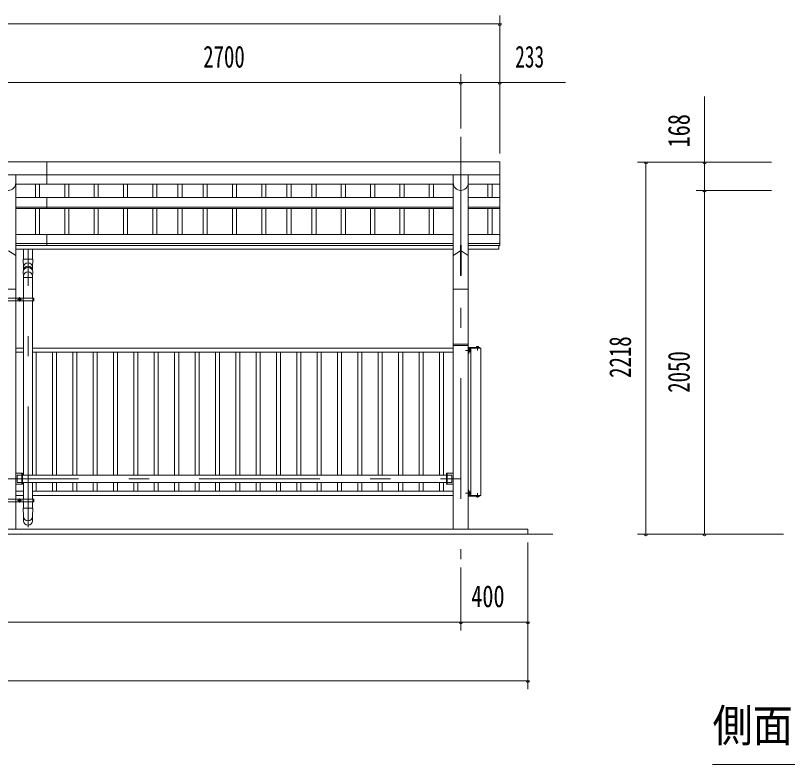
# Model space of a CAD drawing. Units: millimetres, scale not verified, with parts at other scales. Extents: x -26434 to 26434, y -10500 to 10500.
# Drawn here: x 6105 to 10711, y 420 to 4889 of the extents above; entities that cross this region are included whole.
import ezdxf
from ezdxf.enums import TextEntityAlignment as Align

# ---------------------------------------------------------------- set-up
doc = ezdxf.new("R2010")
doc.units = ezdxf.units.MM
doc.header["$LTSCALE"] = 60
doc.linetypes.add('USER3', pattern=[24, 12, -5, 2, -5])
for name, color, linetype, lineweight in [('0-2_1-05BOLD', 7, 'Continuous', 18), ('0-3_1-25CENTER', 3, 'USER3', 18), ('0-4_1-45THIN', 4, 'Continuous', 18), ('0-5_1-55DIM', 3, 'Continuous', 18)]:
    doc.layers.add(name, color=color, linetype=linetype, lineweight=lineweight)
doc.styles.add('ＭＳ ゴシック', font='')
doc.styles.get('ＭＳ ゴシック').set_extended_font_data('MS Gothic')

msp = doc.modelspace()

# ---------------------------------------------------------------- linework, layer by layer
at = {"layer": '0-2_1-05BOLD'}
for p, q in [((8994.49, 4014.67), (-1671.51, 4014.67)), ((6291.49, 4014.67), (6291.49, 3882.27)), ((8994.49, 4014.67), (8994.49, 3515.47)), ((-1671.51, 3937.52), (8994.49, 3937.52)), ((6106.04, 3937.52), (6106.04, 3202.67)), ((8716.94, 3937.52), (8716.94, 1824.67)), ((8806.04, 3937.52), (8806.04, 1824.67)), ((8716.94, 3882.27), (6106.04, 3882.27)), ((8806.04, 3882.27), (8994.49, 3882.27)), ((6106.04, 3802.96), (8716.94, 3802.96)), ((6291.49, 3802.96), (6291.49, 3737.03)), ((8806.04, 3802.96), (8994.49, 3802.96)), ((6106.04, 3745.26), (8716.94, 3745.26)), ((6106.04, 3737.03), (8716.94, 3737.03)), ((8806.04, 3745.26), (8994.49, 3745.26)), ((8806.04, 3737.03), (8994.49, 3737.03)), ((8716.94, 3582.44), (6106.04, 3582.44)), ((6291.49, 3582.44), (6291.49, 3515.47)), ((8806.04, 3582.44), (8994.49, 3582.44)), ((8716.94, 3527.34), (6106.04, 3527.34)), ((8716.94, 3515.47), (6106.04, 3515.47)), ((8759.24, 3517.89), (8759.24, 3337.25)), ((8763.74, 3517.89), (8759.24, 3517.89)), ((8806.04, 3527.34), (8994.49, 3527.34)), ((8806.04, 3515.47), (8994.49, 3515.47)), ((8989.49, 3515.47), (8989.49, 3494.67)), ((6063.74, 3485.19), (6106.04, 3457.25)), ((8716.94, 3494.67), (6106.04, 3494.67)), ((6151.99, 3435.05), (6151.99, 3494.67)), ((6206.99, 3435.05), (6206.99, 3494.67)), ((8716.94, 3457.25), (8759.24, 3485.19)), ((8763.74, 3485.19), (8806.04, 3457.25)), ((8806.04, 3494.67), (8989.49, 3494.67)), ((6149.99, 3435.05), (6208.99, 3435.05)), ((6150, 3358.31), (6151.99, 3332.34)), ((6151.99, 3202.67), (6151.99, 3332.34)), ((6206.99, 3325.4), (6151.99, 3325.4)), ((6208.99, 3358.18), (6206.99, 3332.34)), ((6206.99, 3332.34), (6206.99, 3202.67)), ((6106.04, 3256.67), (6016.94, 3256.67)), ((8806.04, 3256.67), (8716.94, 3256.67)), ((6009.24, 3202.67), (6214.69, 3202.67)), ((6106.04, 3186.67), (6106.04, 2002.67)), ((6107.64, 3202.67), (6107.64, 3186.67)), ((6124.02, 3197.56), (6124.02, 3191.78)), ((6124.02, 3191.78), (6129.02, 3188.9)), ((6129.02, 3188.9), (6134.02, 3191.78)), ((6150.39, 3202.67), (6150.39, 3186.67)), ((6151.99, 3186.67), (6151.99, 2146.02)), ((6206.99, 3186.67), (6206.99, 2146.02)), ((6208.59, 3202.67), (6208.59, 3186.67)), ((6208.59, 3194.67), (6214.69, 3194.67)), ((6214.69, 3202.67), (6214.69, 3186.67)), ((6106.04, 2904.67), (6151.99, 2904.67)), ((8716.94, 2904.67), (6206.99, 2904.67)), ((8716.94, 2919.67), (8806.04, 2919.67)), ((8719.94, 2927.67), (8803.04, 2927.67)), ((8809.24, 2903.67), (8809.24, 2872.87)), ((8822.24, 2024.67), (8822.24, 2904.67)), ((8854.79, 2909.47), (8867.29, 2909.47)), ((8854.79, 2909.47), (8854.79, 2907.87)), ((8856.14, 2913.47), (8855.27, 2912.97)), ((8855.27, 2912.97), (8855.27, 2909.47)), ((8858.15, 2912.97), (8858.15, 2909.47)), ((8863.93, 2912.97), (8863.93, 2909.47)), ((8867.29, 2909.47), (8867.29, 2907.87)), ((6106.04, 2879.67), (6151.99, 2879.67)), ((8716.94, 2879.67), (6206.99, 2879.67)), ((8806.04, 2872.87), (8809.24, 2872.87)), ((8810.84, 2898.17), (8809.24, 2898.17)), ((8810.84, 2881.17), (8809.24, 2881.17)), ((8810.84, 2898.17), (8810.84, 2881.17)), ((8812.84, 2897.47), (8810.84, 2897.47)), ((8812.84, 2889.67), (8810.84, 2891.67)), ((8810.84, 2889.67), (8812.84, 2887.67)), ((8817.64, 2893.42), (8812.84, 2893.42)), ((8817.64, 2885.92), (8812.84, 2885.92)), ((8817.64, 2882.16), (8812.84, 2882.16)), ((8818.34, 2883.37), (8817.64, 2882.16)), ((8818.34, 2895.97), (8818.34, 2883.37)), ((6146.04, 2157.67), (6106.04, 2157.67)), ((6113.99, 2146.02), (6113.99, 2103.32)), ((6142.84, 2146.02), (6113.99, 2146.02)), ((6142.84, 2157.67), (6142.84, 2091.67)), ((6146.04, 2157.67), (6146.04, 2091.67)), ((6146.04, 2146.02), (8676.94, 2146.02)), ((8676.94, 2157.67), (8676.94, 2091.67)), ((8676.94, 2157.67), (8716.94, 2157.67)), ((8680.14, 2157.67), (8680.14, 2091.67)), ((6146.04, 2091.67), (6106.04, 2091.67)), ((6142.84, 2103.32), (6113.99, 2103.32)), ((6146.04, 2103.32), (8676.94, 2103.32)), ((6151.99, 2103.32), (6151.99, 2002.67)), ((6206.99, 2103.32), (6206.99, 2002.67)), ((8676.94, 2091.67), (8716.94, 2091.67)), ((8680.14, 2103.32), (8708.99, 2103.32)), ((6106.04, 2049.67), (6151.99, 2049.67)), ((8716.94, 2049.67), (6206.99, 2049.67)), ((8806.04, 2056.47), (8809.24, 2056.47)), ((8809.24, 2025.67), (8809.24, 2056.47)), ((8810.84, 2048.17), (8809.24, 2048.17)), ((8810.84, 2031.17), (8809.24, 2031.17)), ((8810.84, 2031.17), (8810.84, 2048.17)), ((8810.84, 2039.67), (8812.84, 2041.67)), ((8812.84, 2039.67), (8810.84, 2037.67)), ((8812.84, 2031.87), (8810.84, 2031.87)), ((8817.64, 2043.42), (8812.84, 2043.42)), ((8817.64, 2035.92), (8812.84, 2035.92)), ((8817.64, 2032.17), (8812.84, 2032.17)), ((8818.34, 2033.37), (8817.64, 2032.17)), ((6009.24, 2002.67), (6214.69, 2002.67)), ((6106.04, 2024.67), (6151.99, 2024.67)), ((6106.04, 1986.67), (6106.04, 1824.67)), ((6107.64, 2002.67), (6107.64, 1986.67)), ((6124.02, 1997.56), (6124.02, 1991.78)), ((6124.02, 1991.78), (6129.02, 1988.9)), ((6129.02, 1988.9), (6134.02, 1991.78)), ((6150.39, 2002.67), (6150.39, 1986.67)), ((6151.99, 1986.67), (6151.99, 1949.76)), ((8716.94, 2024.67), (6206.99, 2024.67)), ((6206.99, 1986.67), (6206.99, 1949.76)), ((6208.59, 2002.67), (6208.59, 1986.67)), ((6208.59, 1994.67), (6214.69, 1994.67)), ((6214.69, 2002.67), (6214.69, 1986.67)), ((8882.24, 2024.67), (8810.24, 2024.67)), ((8854.79, 2019.87), (8854.79, 2021.47)), ((8854.79, 2019.87), (8867.29, 2019.87)), ((8855.27, 2016.38), (8855.27, 2019.87)), ((8856.14, 2015.87), (8855.27, 2016.38)), ((8858.15, 2016.38), (8858.15, 2019.87)), ((8863.93, 2016.38), (8863.93, 2019.87)), ((8867.29, 2019.87), (8867.29, 2021.47)), ((6149.99, 1949.76), (6208.99, 1949.76)), ((9161.49, 1824.67), (9161.49, 1794.67)), ((9311.49, 1794.67), (-1988.51, 1794.67))]:
    msp.add_line(p, q, dxfattribs=at)
for points in [[(8763.74, 3517.89), (8763.74, 3337.25), (8759.24, 3337.25)], [(6149.99, 3435.05), (6151.99, 3385.38), (6151.99, 3367.28)], [(6206.99, 3367.29), (6206.99, 3385.38), (6208.99, 3435.05)], [(6009.24, 3202.67), (6009.24, 3186.67), (6214.69, 3186.67)], [(6124.02, 3197.56), (6129.02, 3200.44), (6134.02, 3197.56), (6134.02, 3191.78)], [(8810.24, 2907.87), (8876.04, 2907.87), (8876.04, 2904.67)], [(8882.24, 2024.67), (8882.24, 2904.67), (8810.24, 2904.67)], [(8856.14, 2913.47), (8865.94, 2913.47), (8866.81, 2912.97), (8866.81, 2909.47)], [(8812.84, 2897.47), (8812.84, 2881.87), (8810.84, 2881.87)], [(8818.34, 2895.97), (8817.64, 2897.18), (8812.84, 2897.18)], [(8680.14, 2146.02), (8708.99, 2146.02), (8708.99, 2103.32)], [(8812.84, 2031.87), (8812.84, 2047.47), (8810.84, 2047.47)], [(8818.34, 2033.37), (8818.34, 2045.97), (8817.64, 2047.18), (8812.84, 2047.18)], [(6009.24, 2002.67), (6009.24, 1986.67), (6214.69, 1986.67)], [(6124.02, 1997.56), (6129.02, 2000.44), (6134.02, 1997.56), (6134.02, 1991.78)], [(8810.24, 2021.47), (8876.04, 2021.47), (8876.04, 2024.67)], [(8856.14, 2015.87), (8865.94, 2015.87), (8866.81, 2016.38), (8866.81, 2019.87)], [(6149.99, 1949.76), (6151.99, 1900.1), (6151.99, 1874.26)], [(6206.99, 1874.26), (6206.99, 1900.1), (6208.99, 1949.76)], [(9161.49, 1824.67), (-1838.51, 1824.67), (-1838.51, 1794.67)]]:
    msp.add_lwpolyline(points, dxfattribs=at)
for centre, radius in [((6129.02, 3194.67), 6.25), ((6129.02, 3194.67), 4.9), ((6129.02, 1994.67), 6.25), ((6129.02, 1994.67), 4.9)]:
    msp.add_circle(centre, radius, dxfattribs=at)
for centre, radius, start, end in [((6061.49, 3889.22), 44.55, 180, 0), ((8761.49, 3889.22), 44.55, 180, 0), ((6179.49, 3385.68), 27.55, 3.55867, 176.44133), ((6179.49, 3356.47), 29.55, 3.56303, 176.43697), ((6179.49, 3364.98), 27.55, 3.55867, 176.44133), ((6179.49, 3331.36), 27.55, 3.55867, 176.44133), ((8719.94, 2924.67), 3, 90, 180), ((8803.04, 2924.67), 3, 0, 90), ((8810.24, 2903.67), 4.2, 90, 180), ((8810.24, 2903.67), 1, 90, 180), ((8856.71, 2911.15), 2.32, 51.46857, 90), ((8861.04, 2904.96), 8.51, 70.17088, 109.83133), ((8865.37, 2911.15), 2.32, 90, 128.54623), ((8807.88, 2889.67), 10.46, 338.97459, 21.0237), ((8815.47, 2895.3), 2.88, 319.27318, 360), ((8815.47, 2884.04), 2.88, 0, 40.72682), ((8807.88, 2039.67), 10.46, 338.9763, 21.02541), ((8815.47, 2045.3), 2.88, 319.27318, 360), ((8815.47, 2034.04), 2.88, 0, 40.72682), ((8810.24, 2025.67), 4.2, 180, 270), ((8810.24, 2025.67), 1, 180, 270), ((8856.71, 2018.19), 2.32, 270, 308.53143), ((8861.04, 2024.38), 8.51, 250.16867, 289.82912), ((8865.37, 2018.19), 2.32, 231.45377, 270), ((6179.49, 1901.08), 27.55, 183.55867, 356.44133), ((6179.49, 1875.97), 27.55, 183.56303, 356.43697)]:
    msp.add_arc(centre, radius, start, end, dxfattribs=at)
at = {"layer": '0-3_1-25CENTER'}
for p, q in [((8761.49, 4164.67), (8761.49, 1644.67)), ((6179.49, 1836.31), (6179.49, 3494.67)), ((6116.52, 3194.67), (6141.52, 3194.67)), ((6129.02, 3207.17), (6129.02, 3182.17)), ((8861.04, 2916.38), (8861.04, 2890.19)), ((8822.35, 2889.67), (8790.44, 2889.67)), ((-1438.51, 2124.67), (8761.49, 2124.67)), ((8822.35, 2039.67), (8790.44, 2039.67)), ((8861.04, 2012.96), (8861.04, 2039.15)), ((6116.52, 1994.67), (6141.52, 1994.67)), ((6129.02, 2007.17), (6129.02, 1982.17))]:
    msp.add_line(p, q, dxfattribs=at)
at = {"layer": '0-4_1-45THIN'}
for p, q in [((6223.99, 3882.27), (6223.99, 3802.96)), ((6248.99, 3882.27), (6248.99, 3802.96)), ((6398.99, 3882.27), (6398.99, 3802.96)), ((6423.99, 3882.27), (6423.99, 3802.96)), ((6573.99, 3882.27), (6573.99, 3802.96)), ((6598.99, 3882.27), (6598.99, 3802.96)), ((6748.99, 3882.27), (6748.99, 3802.96)), ((6773.99, 3882.27), (6773.99, 3802.96)), ((6923.99, 3882.27), (6923.99, 3802.96)), ((6948.99, 3882.27), (6948.99, 3802.96)), ((7073.99, 3882.27), (7073.99, 3802.96)), ((7098.99, 3882.27), (7098.99, 3802.96)), ((7223.99, 3882.27), (7223.99, 3802.96)), ((7248.99, 3882.27), (7248.99, 3802.96)), ((7398.99, 3882.27), (7398.99, 3802.96)), ((7424, 3882.27), (7424, 3802.96)), ((7573.99, 3882.27), (7573.99, 3802.96)), ((7598.99, 3882.27), (7598.99, 3802.96)), ((7724, 3882.27), (7724, 3802.96)), ((7748.99, 3882.27), (7748.99, 3802.96)), ((7873.99, 3882.27), (7873.99, 3802.96)), ((7898.99, 3882.27), (7898.99, 3802.96)), ((8049, 3882.27), (8049, 3802.96)), ((8074, 3882.27), (8074, 3802.96)), ((8223.99, 3882.27), (8223.99, 3802.96)), ((8248.99, 3882.27), (8248.99, 3802.96)), ((8398.99, 3882.27), (8398.99, 3802.96)), ((8424, 3882.27), (8424, 3802.96)), ((8573.99, 3882.27), (8573.99, 3802.96)), ((8599, 3882.27), (8599, 3802.96)), ((8923.99, 3882.27), (8923.99, 3802.96)), ((8948.99, 3882.27), (8948.99, 3802.96)), ((6223.99, 3737.03), (6223.99, 3582.44)), ((6248.99, 3737.03), (6248.99, 3582.44)), ((6398.99, 3737.03), (6398.99, 3582.44)), ((6423.99, 3737.03), (6423.99, 3582.44)), ((6573.99, 3737.03), (6573.99, 3582.44)), ((6598.99, 3737.03), (6598.99, 3582.44)), ((6748.99, 3737.03), (6748.99, 3582.44)), ((6773.99, 3737.03), (6773.99, 3582.44)), ((6923.99, 3737.03), (6923.99, 3582.44)), ((6948.99, 3737.03), (6948.99, 3582.44)), ((7073.99, 3737.03), (7073.99, 3582.44)), ((7098.99, 3737.03), (7098.99, 3582.44)), ((7223.99, 3737.03), (7223.99, 3582.44)), ((7248.99, 3737.03), (7248.99, 3582.44)), ((7398.99, 3737.03), (7398.99, 3582.44)), ((7424, 3737.03), (7424, 3582.44)), ((7573.99, 3737.03), (7573.99, 3582.44)), ((7598.99, 3737.03), (7598.99, 3582.44)), ((7724, 3737.03), (7724, 3582.44)), ((7748.99, 3737.03), (7748.99, 3582.44)), ((7873.99, 3737.03), (7873.99, 3582.44)), ((7898.99, 3737.03), (7898.99, 3582.44)), ((8049, 3737.03), (8049, 3582.44)), ((8074, 3737.03), (8074, 3582.44)), ((8223.99, 3737.03), (8223.99, 3582.44)), ((8248.99, 3737.03), (8248.99, 3582.44)), ((8398.99, 3737.03), (8398.99, 3582.44)), ((8424, 3737.03), (8424, 3582.44)), ((8573.99, 3737.03), (8573.99, 3582.44)), ((8599, 3737.03), (8599, 3582.44)), ((8923.99, 3737.03), (8923.99, 3582.44)), ((8948.99, 3737.03), (8948.99, 3582.44)), ((6106.5, 2879.67), (6106.5, 2157.67)), ((6228, 2879.67), (6228, 2146.02)), ((6325.5, 2879.67), (6325.5, 2146.02)), ((6349.5, 2879.67), (6349.5, 2146.02)), ((6447, 2879.67), (6447, 2146.02)), ((6471, 2879.67), (6471, 2146.02)), ((6568.5, 2879.67), (6568.5, 2146.02)), ((6592.5, 2879.67), (6592.5, 2146.02)), ((6690, 2879.67), (6690, 2146.02)), ((6714, 2879.67), (6714, 2146.02)), ((6811.5, 2879.67), (6811.5, 2146.02)), ((6835.5, 2879.67), (6835.5, 2146.02)), ((6933, 2879.67), (6933, 2146.02)), ((6957, 2879.67), (6957, 2146.02)), ((7054.5, 2879.67), (7054.5, 2146.02)), ((7078.5, 2879.67), (7078.5, 2146.02)), ((7176, 2879.67), (7176, 2146.02)), ((7200, 2879.67), (7200, 2146.02)), ((7297.5, 2879.67), (7297.5, 2146.02)), ((7321.5, 2879.67), (7321.5, 2146.02)), ((7419, 2879.67), (7419, 2146.02)), ((7443, 2879.67), (7443, 2146.02)), ((7540.5, 2879.67), (7540.5, 2146.02)), ((7564.5, 2879.67), (7564.5, 2146.02)), ((7662, 2879.67), (7662, 2146.02)), ((7686, 2879.67), (7686, 2146.02)), ((7783.5, 2879.67), (7783.5, 2146.02)), ((7807.5, 2879.67), (7807.5, 2146.02)), ((7905, 2879.67), (7905, 2146.02)), ((7929, 2879.67), (7929, 2146.02)), ((8026.5, 2879.67), (8026.5, 2146.02)), ((8050.5, 2879.67), (8050.5, 2146.02)), ((8148, 2879.67), (8148, 2146.02)), ((8172, 2879.67), (8172, 2146.02)), ((8269.5, 2879.67), (8269.5, 2146.02)), ((8293.5, 2879.67), (8293.5, 2146.02)), ((8391, 2879.67), (8391, 2146.02)), ((8415, 2879.67), (8415, 2146.02)), ((8512.5, 2879.67), (8512.5, 2146.02)), ((8536.5, 2879.67), (8536.5, 2146.02)), ((8634, 2879.67), (8634, 2146.02)), ((8658, 2879.67), (8658, 2146.02)), ((6106.5, 2091.67), (6106.5, 2049.67)), ((6228, 2103.32), (6228, 2049.67)), ((6325.5, 2103.32), (6325.5, 2049.67)), ((6349.5, 2103.32), (6349.5, 2049.67)), ((6447, 2103.32), (6447, 2049.67)), ((6471, 2103.32), (6471, 2049.67)), ((6568.5, 2103.32), (6568.5, 2049.67)), ((6592.5, 2103.32), (6592.5, 2049.67)), ((6690, 2103.32), (6690, 2049.67)), ((6714, 2103.32), (6714, 2049.67)), ((6811.5, 2103.32), (6811.5, 2049.67)), ((6835.5, 2103.32), (6835.5, 2049.67)), ((6933, 2103.32), (6933, 2049.67)), ((6957, 2103.32), (6957, 2049.67)), ((7054.5, 2103.32), (7054.5, 2049.67)), ((7078.5, 2103.32), (7078.5, 2049.67)), ((7176, 2103.32), (7176, 2049.67)), ((7200, 2103.32), (7200, 2049.67)), ((7297.5, 2103.32), (7297.5, 2049.67)), ((7321.5, 2103.32), (7321.5, 2049.67)), ((7419, 2103.32), (7419, 2049.67)), ((7443, 2103.32), (7443, 2049.67)), ((7540.5, 2103.32), (7540.5, 2049.67)), ((7564.5, 2103.32), (7564.5, 2049.67)), ((7662, 2103.32), (7662, 2049.67)), ((7686, 2103.32), (7686, 2049.67)), ((7783.5, 2103.32), (7783.5, 2049.67)), ((7807.5, 2103.32), (7807.5, 2049.67)), ((7905, 2103.32), (7905, 2049.67)), ((7929, 2103.32), (7929, 2049.67)), ((8026.5, 2103.32), (8026.5, 2049.67)), ((8050.5, 2103.32), (8050.5, 2049.67)), ((8148, 2103.32), (8148, 2049.67)), ((8172, 2103.32), (8172, 2049.67)), ((8269.5, 2103.32), (8269.5, 2049.67)), ((8293.5, 2103.32), (8293.5, 2049.67)), ((8391, 2103.32), (8391, 2049.67)), ((8415, 2103.32), (8415, 2049.67)), ((8512.5, 2103.32), (8512.5, 2049.67)), ((8536.5, 2103.32), (8536.5, 2049.67)), ((8634, 2103.32), (8634, 2049.67)), ((8658, 2103.32), (8658, 2049.67))]:
    msp.add_line(p, q, dxfattribs=at)
at = {"layer": '0-5_1-55DIM'}
for p, q in [((8994.49, 4888.67), (8994.49, 4064.67)), ((-1671.51, 4838.67), (8994.49, 4838.67)), ((9004.49, 4838.67), (8984.49, 4838.67)), ((8761.49, 4538.67), (8761.49, 4214.67)), ((6061.49, 4488.67), (8761.49, 4488.67)), ((8771.49, 4488.67), (8751.49, 4488.67)), ((8761.49, 4488.67), (8994.49, 4488.67)), ((9004.49, 4488.67), (8984.49, 4488.67)), ((8994.49, 4488.67), (9386.99, 4488.67)), ((10216.49, 4012.67), (10216.49, 4405.17)), ((9816.49, 4012.67), (10616.49, 4012.67)), ((9876.49, 4012.67), (9856.49, 4012.67)), ((9866.49, 1794.67), (9866.49, 4012.67)), ((10226.49, 4012.67), (10206.49, 4012.67)), ((10216.49, 3844.67), (10216.49, 4012.67)), ((10166.49, 3844.67), (10616.49, 3844.67)), ((10226.49, 3844.67), (10206.49, 3844.67)), ((10216.49, 1794.67), (10216.49, 3844.67)), ((9816.49, 1794.67), (10686.49, 1794.67)), ((9876.49, 1794.67), (9856.49, 1794.67)), ((10226.49, 1794.67), (10206.49, 1794.67)), ((9161.49, 869.67), (9161.49, 1744.67)), ((8761.49, 1219.67), (8761.49, 1594.67)), ((-1438.51, 1269.67), (8761.49, 1269.67)), ((8771.49, 1269.67), (8751.49, 1269.67)), ((8761.49, 1269.67), (9161.49, 1269.67)), ((9171.49, 1269.67), (9151.49, 1269.67)), ((-1838.51, 919.67), (9161.49, 919.67)), ((9171.49, 919.67), (9151.49, 919.67)), ((10263.99, 419.67), (13263.98, 419.67))]:
    msp.add_line(p, q, dxfattribs=at)
for centre in [(8994.49, 4838.67), (8761.49, 4488.67), (8994.49, 4488.67), (9866.49, 4012.67), (10216.49, 4012.67), (10216.49, 3844.67), (9866.49, 1794.67), (10216.49, 1794.67), (8761.49, 1269.67), (9161.49, 1269.67), (9161.49, 919.67)]:
    msp.add_arc(centre, 10, 180, 0, dxfattribs=at)

# ---------------------------------------------------------------- texts
at = {"layer": '0-5_1-55DIM', "color": 7, "style": 'ＭＳ ゴシック'}
for s, height, width, p in [('2700', 130.2, 0.7, (7224.89, 4538.67)), ('233', 130.2, 0.65, (9086.32, 4538.67)), ('400', 130.2, 0.75, (8823.87, 1319.67)), ('側面図\u3000Ｓ＝１／５０', 195.4, 0.9, (10263.99, 496.31))]:
    msp.add_text(s, height=height, dxfattribs=dict(at, width=width)).set_placement(p, align=Align.BOTTOM_LEFT)
for s, width, p in [('168', 0.75, (10166.49, 4101.06)), ('2218', 0.7, (9816.49, 2726.25)), ('2050', 0.7, (10166.49, 2637.51))]:
    msp.add_text(s, height=130.2, rotation=90, dxfattribs=dict(at, width=width)).set_placement(p, align=Align.BOTTOM_LEFT)

doc.saveas('drawing.dxf')
